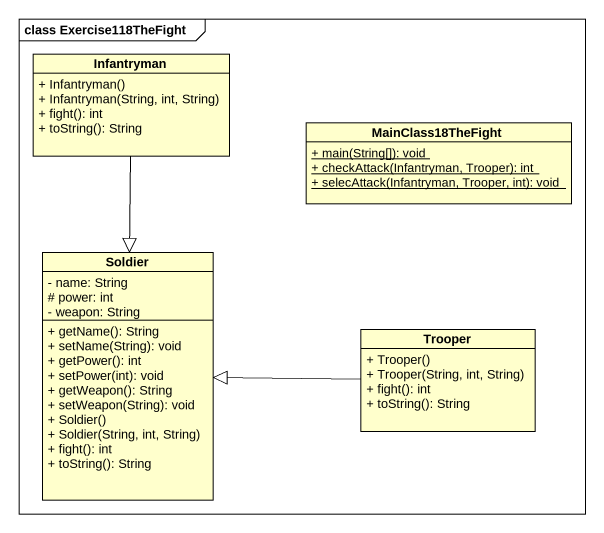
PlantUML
@startuml
mainframe class Exercise118TheFight
hide circle
hide empty members
skinparam classAttributeIconSize 0
class Infantryman {
  + Infantryman()
  + Infantryman(String, int, String)
  + fight(): int
  + toString(): String
}
class MainClass18TheFight {
  {static} + main(String[]): void
  {static} + checkAttack(Infantryman, Trooper): int
  {static} + selecAttack(Infantryman, Trooper, int): void
}
class Soldier {
  - name: String
  # power: int
  - weapon: String
  + getName(): String
  + setName(String): void
  + getPower(): int
  + setPower(int): void
  + getWeapon(): String
  + setWeapon(String): void
  + Soldier()
  + Soldier(String, int, String)
  + fight(): int
  + toString(): String
}
class Trooper {
  + Trooper()
  + Trooper(String, int, String)
  + fight(): int
  + toString(): String
}
Infantryman --|> Soldier
Trooper -left-|> Soldier
@enduml
